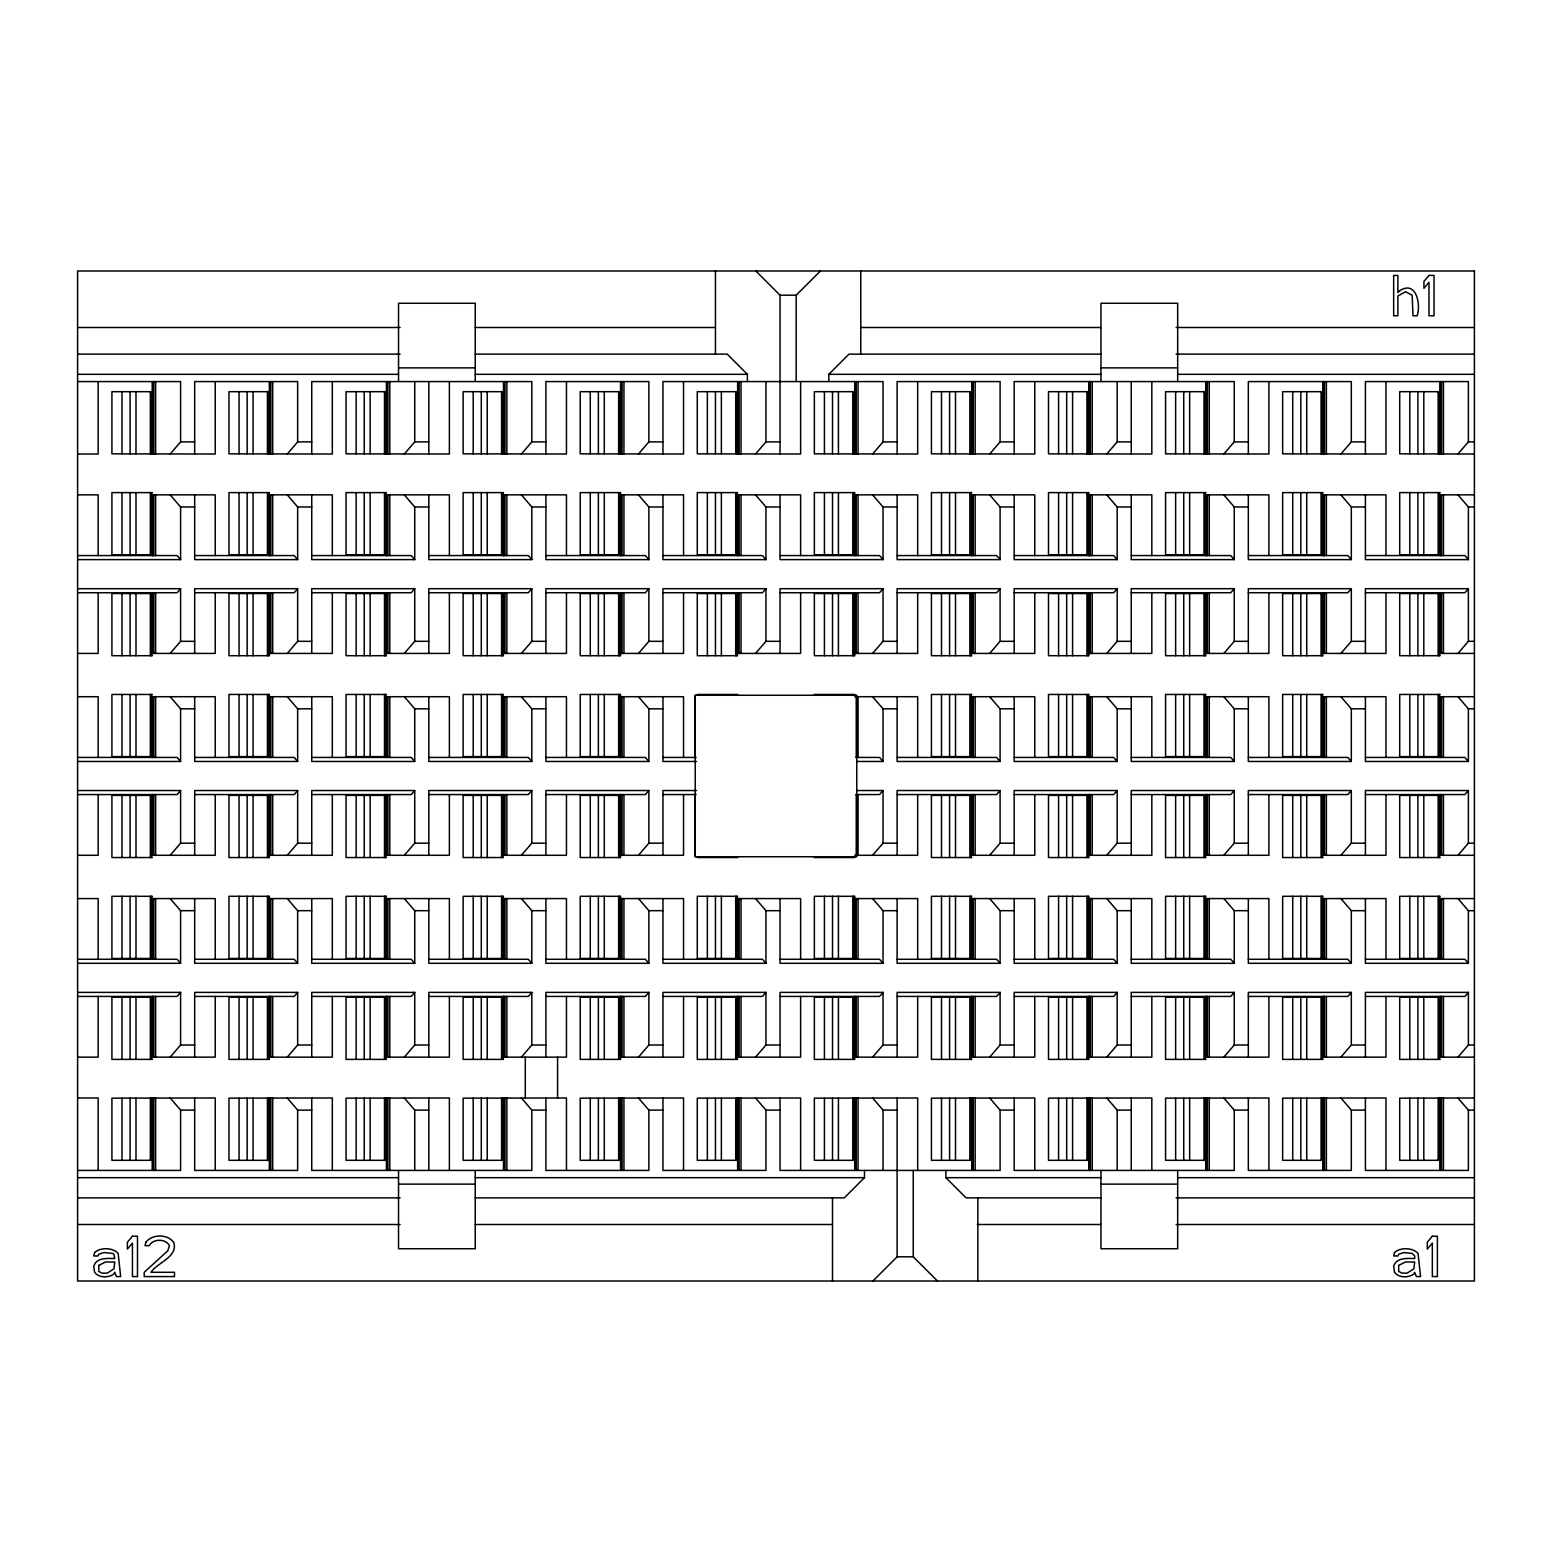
<?xml version="1.0" encoding="UTF-8"?>
<svg xmlns="http://www.w3.org/2000/svg" width="1552" height="1552" viewBox="0 0 1552 1552"><rect width="100%" height="100%" fill="white"/><g stroke="black" fill="none" stroke-linecap="round" stroke-linejoin="round"><path stroke-width="1.5" d="M695.257 856.743L695.257 695.257L856.743 695.257L856.743 856.743L695.257 856.743L695.257 794.081M695.257 757.919L695.257 695.257M170.177 454.018L180.595 441.893L180.595 381.579L77.6 381.579M287.256 454.018L297.654 441.893L297.654 381.579L194.679 381.579L194.679 454.018M77.6 588.693L180.595 588.693L177.122 592.728L77.6 592.728M170.177 653.431L180.595 641.325L180.595 588.693M404.315 454.018L414.733 441.893L414.733 381.579M194.679 653.431L194.679 588.693L297.654 588.693L294.182 592.728L194.679 592.728M287.256 653.431L297.654 641.325L297.654 588.693M77.6 790.531L180.595 790.531L177.122 794.566L77.6 794.566M170.177 855.288L180.595 843.182L180.595 790.531M521.394 454.018L531.812 441.893L531.812 381.579L311.739 381.579L311.739 454.018M311.739 653.431L311.739 588.693L414.733 588.693L411.261 592.728L311.739 592.728M404.315 653.431L414.733 641.325L414.733 588.693M194.679 855.288L194.679 790.531L297.654 790.531L294.182 794.566L194.679 794.566M287.256 855.288L297.654 843.182L297.654 790.531M638.473 454.018L648.872 441.893L648.872 381.579L545.897 381.579L545.897 454.018M77.6 992.388L180.595 992.388L177.122 996.423L77.6 996.423M428.818 653.431L428.818 588.693L531.812 588.693L528.34 592.728L428.818 592.728M170.177 1057.145L180.595 1045.02L180.595 992.388M521.394 653.431L531.812 641.325L531.812 588.693M311.739 855.288L311.739 790.531L414.733 790.531L411.261 794.566L311.739 794.566M404.315 855.288L414.733 843.182L414.733 790.531M755.533 454.018L765.951 441.893L765.951 381.579M194.679 1057.145L194.679 992.388L297.654 992.388L294.182 996.423L194.679 996.423M545.897 653.431L545.897 588.693L648.872 588.693L645.399 592.728L545.897 592.728M287.256 1057.145L297.654 1045.02L297.654 992.388M638.473 653.431L648.872 641.325L648.872 588.693M428.818 855.288L428.818 790.531L531.812 790.531L528.34 794.566L428.818 794.566M521.394 855.288L531.812 843.182L531.812 790.531M872.612 454.018L883.03 441.893L883.03 381.579L662.956 381.579L662.956 454.018M311.739 1057.145L311.739 992.388L414.733 992.388L411.261 996.423L311.739 996.423M662.956 653.431L662.956 588.693L765.951 588.693L762.478 592.728L662.956 592.728M404.315 1057.145L414.733 1045.02L414.733 992.388M755.533 653.431L765.951 641.325L765.951 588.693M545.897 855.288L545.897 790.531L648.872 790.531L645.399 794.566L545.897 794.566M638.473 855.288L648.872 843.182L648.872 790.531M989.691 454.018L1000.089 441.893L1000.089 381.579L897.114 381.579L897.114 454.018M428.818 1057.145L428.818 992.388L531.812 992.388L528.34 996.423L428.818 996.423M780.035 653.431L780.035 588.693L883.03 588.693L879.557 592.728L780.035 592.728M521.394 1057.145L531.812 1045.02L531.812 992.388M872.612 653.431L883.03 641.325L883.03 588.693M1106.751 454.018L1117.168 441.893L1117.168 381.579M545.897 1057.145L545.897 992.388L648.872 992.388L645.399 996.423L545.897 996.423M897.114 653.431L897.114 588.693L1000.089 588.693L996.636 592.728L897.114 592.728M638.473 1057.145L648.872 1045.02L648.872 992.388M989.691 653.431L1000.089 641.325L1000.089 588.693M856.685 790.531L883.03 790.531L879.557 794.566L855.85 794.566M872.612 855.288L883.03 843.182L883.03 790.531M1223.83 454.018L1234.247 441.893L1234.247 381.579L1014.174 381.579L1014.174 454.018M662.956 1057.145L662.956 992.388L765.951 992.388L762.478 996.423L662.956 996.423M1014.174 653.431L1014.174 588.693L1117.168 588.693L1113.696 592.728L1014.174 592.728M755.533 1057.145L765.951 1045.02L765.951 992.388M1106.751 653.431L1117.168 641.325L1117.168 588.693M897.114 855.288L897.114 790.531L1000.089 790.531L996.636 794.566L897.114 794.566M989.691 855.288L1000.089 843.182L1000.089 790.531M1340.909 454.018L1351.307 441.893L1351.307 381.579L1248.332 381.579L1248.332 454.018M780.035 1057.145L780.035 992.388L883.03 992.388L879.557 996.423L780.035 996.423M1131.253 653.431L1131.253 588.693L1234.247 588.693L1230.775 592.728L1131.253 592.728M872.612 1057.145L883.03 1045.02L883.03 992.388M1223.83 653.431L1234.247 641.325L1234.247 588.693M1014.174 855.288L1014.174 790.531L1117.168 790.531L1113.696 794.566L1014.174 794.566M1106.751 855.288L1117.168 843.182L1117.168 790.531M1457.968 454.018L1468.386 441.893L1468.386 381.579L1365.411 381.579L1365.411 454.018M897.114 1057.145L897.114 992.388L1000.089 992.388L996.636 996.423L897.114 996.423M1248.332 653.431L1248.332 588.693L1351.307 588.693L1347.854 592.728L1248.332 592.728M989.691 1057.145L1000.089 1045.02L1000.089 992.388M1340.909 653.431L1351.307 641.325L1351.307 588.693M1131.253 855.288L1131.253 790.531L1234.247 790.531L1230.775 794.566L1131.253 794.566M1223.83 855.288L1234.247 843.182L1234.247 790.531M1014.174 1057.145L1014.174 992.388L1117.168 992.388L1113.696 996.423L1014.174 996.423M1365.411 653.431L1365.411 588.693L1468.386 588.693L1464.913 592.728L1365.411 592.728M1106.751 1057.145L1117.168 1045.02L1117.168 992.388M1457.968 653.431L1468.386 641.325L1468.386 588.693M1248.332 855.288L1248.332 790.531L1351.307 790.531L1347.854 794.566L1248.332 794.566M1340.909 855.288L1351.307 843.182L1351.307 790.531M1131.253 1057.145L1131.253 992.388L1234.247 992.388L1230.775 996.423L1131.253 996.423M1223.83 1057.145L1234.247 1045.02L1234.247 992.388M1365.411 855.288L1365.411 790.531L1468.386 790.531L1464.913 794.566L1365.411 794.566M1457.968 855.288L1468.386 843.182L1468.386 790.531M1248.332 1057.145L1248.332 992.388L1351.307 992.388L1347.854 996.423L1248.332 996.423M1340.909 1057.145L1351.307 1045.02L1351.307 992.388M1365.411 1057.145L1365.411 992.388L1468.386 992.388L1464.913 996.423L1365.411 996.423M1457.968 1057.145L1468.386 1045.02L1468.386 992.388M796.176 381.579L796.176 295.19L820.407 270.979M828.807 381.579L828.807 374.323L849.002 354.128L1100.969 354.128M864.483 1170.421L864.483 1177.677L844.288 1197.872L475.242 1197.872M872.884 1281.021L897.114 1256.81L897.114 1097.982M755.824 270.979L780.035 295.19L796.176 295.19M77.6 327.491L400.125 327.491M475.3 327.491L715.375 327.491M860.875 327.491L1100.95 327.491M1176.125 327.491L1474.4 327.491M77.6 354.128L400.125 354.128M475.242 354.128L727.228 354.128L747.404 374.323L747.404 381.579M1176.125 354.128L1474.4 354.128M398.534 367.863L475.242 367.863M1100.969 367.863L1177.677 367.863M77.6 374.323L398.534 374.323M475.242 374.323L747.404 374.323M828.807 374.323L1100.969 374.323M1177.677 374.323L1474.4 374.323M152.271 391.686L111.919 391.686L111.919 453.844L215.243 454.018L215.243 381.579M269.33 391.686L228.978 391.686L228.978 453.844L332.322 454.018L332.322 381.579M386.409 391.686L346.057 391.686L346.057 453.844L449.382 454.018L449.382 381.579M503.488 391.686L463.136 391.686L463.136 453.844L566.461 454.018L566.461 381.579M620.548 391.686L580.215 391.686L580.215 453.844L683.54 454.018L683.54 381.579M737.627 391.686L697.275 391.686L697.275 453.844L800.619 454.018L800.619 381.579M854.706 391.686L814.354 391.686L814.354 453.844L917.678 454.018L917.678 381.579M971.785 391.686L931.433 391.686L931.433 453.844L1034.757 454.018L1034.757 381.579M1088.844 391.686L1048.492 391.686L1048.492 453.844L1151.836 454.018L1151.836 381.579M1205.923 391.686L1165.571 391.686L1165.571 453.844L1268.896 454.018L1268.896 381.579M1323.002 391.686L1282.65 391.686L1282.65 453.844L1385.975 454.018L1385.975 381.579M1440.062 391.686L1399.71 391.686L1399.71 453.844L1474.4 454.018M180.595 441.893L194.679 441.893M297.654 441.893L311.739 441.893M414.733 441.893L428.818 441.893M531.812 441.893L545.897 441.893M648.872 441.893L662.956 441.893M765.951 441.893L780.035 441.893M883.03 441.893L897.114 441.893M1000.089 441.893L1014.174 441.893M1117.168 441.893L1131.253 441.893M1234.247 441.893L1248.332 441.893M1351.307 441.893L1365.411 441.893M1468.386 441.893L1474.4 441.893M77.6 454.018L98.164 454.018L98.164 381.579M152.271 492.605L111.919 492.605L111.919 554.782L152.271 554.782M386.409 492.605L346.057 492.605L346.057 554.782L386.409 554.782M503.488 492.605L463.136 492.605L463.136 554.782L503.488 554.782M737.627 492.605L697.275 492.605L697.275 554.782L737.627 554.782M971.785 492.605L931.433 492.605L931.433 554.782L971.785 554.782M1205.923 492.605L1165.571 492.605L1165.571 554.782L1205.923 554.782M1323.002 492.605L1282.65 492.605L1282.65 554.782L1323.002 554.782M1440.062 492.605L1399.71 492.605L1399.71 554.782L1440.062 554.782M77.6 494.855L98.164 494.855L98.164 555.577M269.35 494.855L332.322 494.855L332.322 555.577M620.567 494.855L683.54 494.855L683.54 555.577M854.725 494.855L917.678 494.855L917.678 555.577M1088.864 494.855L1151.836 494.855L1151.836 555.577M1474.4 494.855L1440.081 494.855L1440.081 555.577M170.177 494.855L180.595 506.98L194.679 506.98M287.256 494.855L297.654 506.98L311.739 506.98M404.315 494.855L414.733 506.98L428.818 506.98M521.394 494.855L531.812 506.98L545.897 506.98M638.473 494.855L648.872 506.98L662.956 506.98M755.533 494.855L765.951 506.98L780.035 506.98M872.612 494.855L883.03 506.98L897.114 506.98M989.691 494.855L1000.089 506.98L1014.174 506.98M1106.751 494.855L1117.168 506.98L1131.253 506.98M1223.83 494.855L1234.247 506.98L1248.332 506.98M1340.909 494.855L1351.307 506.98L1365.411 506.98M1457.968 494.855L1468.386 506.98L1474.4 506.98M269.33 554.782L228.978 554.782L228.978 492.605L269.33 492.605L269.35 555.577M620.548 554.782L580.215 554.782L580.215 492.605L620.548 492.605L620.567 555.577M854.706 554.782L814.354 554.782L814.354 492.605L854.706 492.605L854.725 555.577M1088.844 554.782L1048.492 554.782L1048.492 492.605L1088.844 492.605L1088.864 555.577M77.6 555.577L177.122 555.577L180.595 559.612L77.6 559.612M194.679 555.577L294.182 555.577L297.654 559.612L194.679 559.612L194.679 494.855M311.739 555.577L411.261 555.577L414.733 559.612L311.739 559.612L311.739 494.855M428.818 555.577L528.34 555.577L531.812 559.612L428.818 559.612L428.818 494.855M545.897 555.577L645.399 555.577L648.872 559.612L545.897 559.612L545.897 494.855M662.956 555.577L762.478 555.577L765.951 559.612L662.956 559.612L662.956 494.855M780.035 555.577L879.557 555.577L883.03 559.612L780.035 559.612L780.035 494.855M897.114 555.577L996.636 555.577L1000.089 559.612L897.114 559.612L897.114 494.855M1014.174 555.577L1113.696 555.577L1117.168 559.612L1014.174 559.612L1014.174 494.855M1131.253 555.577L1230.775 555.577L1234.247 559.612L1131.253 559.612L1131.253 494.855M1248.332 555.577L1347.854 555.577L1351.307 559.612L1248.332 559.612L1248.332 494.855M1365.411 555.577L1464.913 555.577L1468.386 559.612L1365.411 559.612L1365.411 494.855M238.601 593.524L228.978 593.524L228.978 655.701L269.33 655.701L269.35 592.728M269.33 593.524L239.066 593.524L239.066 655.701M355.68 593.524L346.057 593.524L346.057 655.701L386.409 655.701M589.818 593.524L580.215 593.524L580.215 655.701L620.548 655.701L620.567 592.728M620.548 593.524L590.284 593.524L590.284 655.701M823.957 593.524L814.354 593.524L814.354 655.701L854.706 655.701L854.725 592.728M854.706 593.524L824.422 593.524L824.422 655.701M1058.115 593.524L1048.492 593.524L1048.492 655.701L1088.844 655.701L1088.864 592.728M1088.844 593.524L1058.58 593.524L1058.58 655.701M1409.332 593.524L1399.71 593.524L1399.71 655.701L1440.062 655.701M180.595 641.325L194.679 641.325M297.654 641.325L311.739 641.325M414.733 641.325L428.818 641.325M531.812 641.325L545.897 641.325M648.872 641.325L662.956 641.325M765.951 641.325L780.035 641.325M883.03 641.325L897.114 641.325M1000.089 641.325L1014.174 641.325M1117.168 641.325L1131.253 641.325M1234.247 641.325L1248.332 641.325M1351.307 641.325L1365.411 641.325M1468.386 641.325L1474.4 641.325M77.6 653.431L98.164 653.431L98.164 592.728M269.35 653.431L332.322 653.431L332.322 592.728M620.567 653.431L683.54 653.431L683.54 592.728M854.725 653.431L917.678 653.431L917.678 592.728M1088.864 653.431L1151.836 653.431L1151.836 592.728M1474.4 653.431L1440.081 653.431L1440.081 592.728M152.271 655.701L111.919 655.701L111.919 593.524L151.708 593.524L151.708 655.701M503.488 655.701L463.136 655.701L463.136 593.524L502.926 593.524L502.926 655.701M737.627 655.701L697.275 655.701L697.275 593.524L737.064 593.524L737.064 655.701M971.785 655.701L931.433 655.701L931.433 593.524L971.203 593.524L971.203 655.701M1205.923 655.701L1165.571 655.701L1165.571 593.524L1205.361 593.524L1205.361 655.701M1323.002 655.701L1282.65 655.701L1282.65 593.524L1322.42 593.524L1322.42 655.701M152.271 694.462L111.919 694.462L111.919 756.619L151.708 756.619L151.708 694.462M386.409 694.462L346.057 694.462L346.057 756.619L355.68 756.619M503.488 694.462L463.136 694.462L463.136 756.619L502.926 756.619L502.926 694.462M697.275 694.462L737.627 694.462M814.354 694.462L854.706 694.462M971.785 694.462L931.433 694.462L931.433 756.619L971.203 756.619L971.203 694.462M1205.923 694.462L1165.571 694.462L1165.571 756.619L1205.361 756.619L1205.361 694.462M1323.002 694.462L1282.65 694.462L1282.65 756.619L1322.42 756.619L1322.42 694.462M1440.062 694.462L1399.71 694.462L1399.71 756.619L1409.332 756.619M77.6 696.712L98.164 696.712L98.164 757.434M269.35 696.712L332.322 696.712L332.322 757.434M620.567 696.712L683.54 696.712L683.54 757.434M854.725 696.712L917.678 696.712L917.678 757.434M1088.864 696.712L1151.836 696.712L1151.836 757.434M1474.4 696.712L1440.081 696.712L1440.081 757.434M170.177 696.712L180.595 708.818L194.679 708.818M287.256 696.712L297.654 708.818L311.739 708.818M404.315 696.712L414.733 708.818L428.818 708.818M521.394 696.712L531.812 708.818L545.897 708.818M638.473 696.712L648.872 708.818L662.956 708.818M872.612 696.712L883.03 708.818L897.114 708.818M989.691 696.712L1000.089 708.818L1014.174 708.818M1106.751 696.712L1117.168 708.818L1131.253 708.818M1223.83 696.712L1234.247 708.818L1248.332 708.818M1340.909 696.712L1351.307 708.818L1365.411 708.818M1457.968 696.712L1468.386 708.818L1474.4 708.818M238.601 756.619L228.978 756.619L228.978 694.462L269.33 694.462L269.35 757.434M269.33 756.619L239.066 756.619L239.066 694.462M589.818 756.619L580.215 756.619L580.215 694.462L620.548 694.462L620.567 757.434M620.548 756.619L590.284 756.619L590.284 694.462M1058.115 756.619L1048.492 756.619L1048.492 694.462L1088.844 694.462L1088.864 757.434M1088.844 756.619L1058.58 756.619L1058.58 694.462M77.6 757.434L177.122 757.434L180.595 761.469L77.6 761.469M194.679 757.434L294.182 757.434L297.654 761.469L194.679 761.469L194.679 696.712M311.739 757.434L411.261 757.434L414.733 761.469L311.739 761.469L311.739 696.712M428.818 757.434L528.34 757.434L531.812 761.469L428.818 761.469L428.818 696.712M545.897 757.434L645.399 757.434L648.872 761.469L545.897 761.469L545.897 696.712M662.956 757.434L696.13 757.434M855.85 757.434L879.557 757.434L883.03 761.469L856.685 761.469M897.114 757.434L996.636 757.434L1000.089 761.469L897.114 761.469L897.114 696.712M1014.174 757.434L1113.696 757.434L1117.168 761.469L1014.174 761.469L1014.174 696.712M1131.253 757.434L1230.775 757.434L1234.247 761.469L1131.253 761.469L1131.253 696.712M1248.332 757.434L1347.854 757.434L1351.307 761.469L1248.332 761.469L1248.332 696.712M1365.411 757.434L1464.913 757.434L1468.386 761.469L1365.411 761.469L1365.411 696.712M696.499 761.469L662.956 761.469L662.956 696.712M696.499 790.531L662.956 790.531L662.956 855.288M662.956 794.566L696.13 794.566M238.601 795.381L228.978 795.381L228.978 857.538L269.33 857.538L269.35 794.566M269.33 795.381L239.066 795.381L239.066 857.538M355.68 795.381L346.057 795.381L346.057 857.538L386.409 857.538M589.818 795.381L580.215 795.381L580.215 857.538L620.548 857.538L620.567 794.566M620.548 795.381L590.284 795.381L590.284 857.538M1058.115 795.381L1048.492 795.381L1048.492 857.538L1088.844 857.538L1088.864 794.566M1088.844 795.381L1058.58 795.381L1058.58 857.538M1409.332 795.381L1399.71 795.381L1399.71 857.538L1440.062 857.538M180.595 843.182L194.679 843.182M297.654 843.182L311.739 843.182M414.733 843.182L428.818 843.182M531.812 843.182L545.897 843.182M648.872 843.182L662.956 843.182M883.03 843.182L897.114 843.182M1000.089 843.182L1014.174 843.182M1117.168 843.182L1131.253 843.182M1234.247 843.182L1248.332 843.182M1351.307 843.182L1365.411 843.182M1468.386 843.182L1474.4 843.182M77.6 855.288L98.164 855.288L98.164 794.566M269.35 855.288L332.322 855.288L332.322 794.566M620.567 855.288L683.54 855.288L683.54 794.566M854.725 855.288L917.678 855.288L917.678 794.566M1088.864 855.288L1151.836 855.288L1151.836 794.566M1474.4 855.288L1440.081 855.288L1440.081 794.566M152.271 857.538L111.919 857.538L111.919 795.381L151.708 795.381L151.708 857.538M503.488 857.538L463.136 857.538L463.136 795.381L502.926 795.381L502.926 857.538M697.275 857.538L737.627 857.538M814.354 857.538L854.706 857.538M971.785 857.538L931.433 857.538L931.433 795.381L971.203 795.381L971.203 857.538M1205.923 857.538L1165.571 857.538L1165.571 795.381L1205.361 795.381L1205.361 857.538M1323.002 857.538L1282.65 857.538L1282.65 795.381L1322.42 795.381L1322.42 857.538M152.271 896.299L111.919 896.299L111.919 958.476L151.708 958.476L151.708 896.299M386.409 896.299L346.057 896.299L346.057 958.476L355.68 958.476M503.488 896.299L463.136 896.299L463.136 958.476L502.926 958.476L502.926 896.299M737.627 896.299L697.275 896.299L697.275 958.476L737.064 958.476L737.064 896.299M971.785 896.299L931.433 896.299L931.433 958.476L971.203 958.476L971.203 896.299M1205.923 896.299L1165.571 896.299L1165.571 958.476L1205.361 958.476L1205.361 896.299M1323.002 896.299L1282.65 896.299L1282.65 958.476L1322.42 958.476L1322.42 896.299M1440.062 896.299L1399.71 896.299L1399.71 958.476L1409.332 958.476M77.6 898.569L98.164 898.569L98.164 959.272M269.35 898.569L332.322 898.569L332.322 959.272M620.567 898.569L683.54 898.569L683.54 959.272M854.725 898.569L917.678 898.569L917.678 959.272M1088.864 898.569L1151.836 898.569L1151.836 959.272M1474.4 898.569L1440.081 898.569L1440.081 959.272M170.177 898.569L180.595 910.675L194.679 910.675M287.256 898.569L297.654 910.675L311.739 910.675M404.315 898.569L414.733 910.675L428.818 910.675M521.394 898.569L531.812 910.675L545.897 910.675M638.473 898.569L648.872 910.675L662.956 910.675M755.533 898.569L765.951 910.675L780.035 910.675M872.612 898.569L883.03 910.675L897.114 910.675M989.691 898.569L1000.089 910.675L1014.174 910.675M1106.751 898.569L1117.168 910.675L1131.253 910.675M1223.83 898.569L1234.247 910.675L1248.332 910.675M1340.909 898.569L1351.307 910.675L1365.411 910.675M1457.968 898.569L1468.386 910.675L1474.4 910.675M238.601 958.476L228.978 958.476L228.978 896.299L269.33 896.299L269.35 959.272M269.33 958.476L239.066 958.476L239.066 896.299M589.818 958.476L580.215 958.476L580.215 896.299L620.548 896.299L620.567 959.272M620.548 958.476L590.284 958.476L590.284 896.299M823.957 958.476L814.354 958.476L814.354 896.299L854.706 896.299L854.725 959.272M854.706 958.476L824.422 958.476L824.422 896.299M1058.115 958.476L1048.492 958.476L1048.492 896.299L1088.844 896.299L1088.864 959.272M1088.844 958.476L1058.58 958.476L1058.58 896.299M77.6 959.272L177.122 959.272L180.595 963.307L77.6 963.307M194.679 959.272L294.182 959.272L297.654 963.307L194.679 963.307L194.679 898.569M311.739 959.272L411.261 959.272L414.733 963.307L311.739 963.307L311.739 898.569M428.818 959.272L528.34 959.272L531.812 963.307L428.818 963.307L428.818 898.569M545.897 959.272L645.399 959.272L648.872 963.307L545.897 963.307L545.897 898.569M662.956 959.272L762.478 959.272L765.951 963.307L662.956 963.307L662.956 898.569M780.035 959.272L879.557 959.272L883.03 963.307L780.035 963.307L780.035 898.569M897.114 959.272L996.636 959.272L1000.089 963.307L897.114 963.307L897.114 898.569M1014.174 959.272L1113.696 959.272L1117.168 963.307L1014.174 963.307L1014.174 898.569M1131.253 959.272L1230.775 959.272L1234.247 963.307L1131.253 963.307L1131.253 898.569M1248.332 959.272L1347.854 959.272L1351.307 963.307L1248.332 963.307L1248.332 898.569M1365.411 959.272L1464.913 959.272L1468.386 963.307L1365.411 963.307L1365.411 898.569M152.271 997.218L111.919 997.218L111.919 1059.395L152.271 1059.395M269.33 997.218L228.978 997.218L228.978 1059.395L269.33 1059.395L269.35 996.423M386.409 997.218L346.057 997.218L346.057 1059.395L386.409 1059.395M503.488 997.218L463.136 997.218L463.136 1059.395L503.488 1059.395M620.548 997.218L580.215 997.218L580.215 1059.395L620.548 1059.395L620.567 996.423M737.627 997.218L697.275 997.218L697.275 1059.395L737.627 1059.395M854.706 997.218L814.354 997.218L814.354 1059.395L854.706 1059.395L854.725 996.423M971.785 997.218L931.433 997.218L931.433 1059.395L971.785 1059.395M1088.844 997.218L1048.492 997.218L1048.492 1059.395L1088.844 1059.395L1088.864 996.423M1205.923 997.218L1165.571 997.218L1165.571 1059.395L1205.923 1059.395M1323.002 997.218L1282.65 997.218L1282.65 1059.395L1323.002 1059.395M1440.062 997.218L1399.71 997.218L1399.71 1059.395L1440.062 1059.395M180.595 1045.02L194.679 1045.02M297.654 1045.02L311.739 1045.02M414.733 1045.02L428.818 1045.02M531.812 1045.02L545.897 1045.02M648.872 1045.02L662.956 1045.02M765.951 1045.02L780.035 1045.02M883.03 1045.02L897.114 1045.02M1000.089 1045.02L1014.174 1045.02M1117.168 1045.02L1131.253 1045.02M1234.247 1045.02L1248.332 1045.02M1351.307 1045.02L1365.411 1045.02M1468.386 1045.02L1474.4 1045.02M77.6 1057.145L98.164 1057.145L98.164 996.423M269.35 1057.145L332.322 1057.145L332.322 996.423M620.567 1057.145L683.54 1057.145L683.54 996.423M854.725 1057.145L917.678 1057.145L917.678 996.423M1088.864 1057.145L1151.836 1057.145L1151.836 996.423M1474.4 1057.145L1440.081 1057.145L1440.081 996.423M77.6 1097.982L98.164 1097.982L98.164 1170.421M1474.4 1097.982L1399.71 1098.156L1399.71 1160.314L1440.062 1160.314M170.177 1097.982L180.595 1110.107L194.679 1110.107M287.256 1097.982L297.654 1110.107L311.739 1110.107M404.315 1097.982L414.733 1110.107L428.818 1110.107M521.394 1097.982L531.812 1110.107L545.897 1110.107M638.473 1097.982L648.872 1110.107L662.956 1110.107M755.533 1097.982L765.951 1110.107L780.035 1110.107M872.612 1097.982L883.03 1110.107L897.114 1110.107M989.691 1097.982L1000.089 1110.107L1014.174 1110.107M1106.751 1097.982L1117.168 1110.107L1131.253 1110.107M1223.83 1097.982L1234.247 1110.107L1248.332 1110.107M1340.909 1097.982L1351.307 1110.107L1365.411 1110.107M1457.968 1097.982L1468.386 1110.107L1474.4 1110.107M152.271 1160.314L111.919 1160.314L111.919 1098.156L215.243 1097.982L215.243 1170.421M269.33 1160.314L228.978 1160.314L228.978 1098.156L332.322 1097.982L332.322 1170.421M386.409 1160.314L346.057 1160.314L346.057 1098.156L449.382 1097.982L449.382 1170.421M503.488 1160.314L463.136 1160.314L463.136 1098.156L566.461 1097.982L566.461 1170.421M620.548 1160.314L580.215 1160.314L580.215 1098.156L683.54 1097.982L683.54 1170.421M737.627 1160.314L697.275 1160.314L697.275 1098.156L800.619 1097.982L800.619 1170.421M854.706 1160.314L814.354 1160.314L814.354 1098.156L917.678 1097.982L917.678 1170.421M971.785 1160.314L931.433 1160.314L931.433 1098.156L1034.757 1097.982L1034.757 1170.421M1088.844 1160.314L1048.492 1160.314L1048.492 1098.156L1151.836 1097.982L1151.836 1170.421M1205.923 1160.314L1165.571 1160.314L1165.571 1098.156L1268.896 1097.982L1268.896 1170.421M1323.002 1160.314L1282.65 1160.314L1282.65 1098.156L1385.975 1097.982L1385.975 1170.421M77.6 1170.421L180.595 1170.421L180.595 1110.107M77.6 1177.677L398.534 1177.677M475.242 1177.677L864.483 1177.677M945.886 1170.421L945.886 1177.677L1100.969 1177.677M1177.677 1177.677L1474.4 1177.677M398.534 1184.137L475.242 1184.137M1100.969 1184.137L1177.677 1184.137M77.6 1197.872L400.125 1197.872M1100.969 1197.872L966.081 1197.872L945.886 1177.677M1176.125 1197.872L1474.4 1197.872M77.6 1224.509L400.125 1224.509M475.3 1224.509L831.775 1224.509M977.275 1224.509L1100.95 1224.509M1176.125 1224.509L1474.4 1224.509M897.114 1256.81L913.255 1256.81L937.486 1281.021M1468.386 506.98L1468.386 559.612M1468.386 708.818L1468.386 761.469M1468.386 910.675L1468.386 963.307M1468.386 1110.107L1468.386 1170.421L1365.411 1170.421L1365.411 1097.982M1443.457 381.579L1443.457 454.018M1443.457 494.855L1443.457 555.577M1443.457 592.728L1443.457 653.431M1443.457 696.712L1443.457 757.434M1443.457 794.566L1443.457 855.288M1443.457 898.569L1443.457 959.272M1443.457 996.423L1443.457 1057.145M1443.457 1097.982L1443.457 1170.421M1441.595 381.579L1441.595 454.018M1441.595 494.855L1441.595 555.577M1441.595 592.728L1441.595 653.431M1441.595 696.712L1441.595 757.434M1441.595 794.566L1441.595 855.288M1441.595 898.569L1441.595 959.272M1441.595 996.423L1441.595 1057.145M1441.595 1097.982L1441.595 1170.421M1440.469 381.579L1440.469 454.018M1440.469 494.855L1440.469 555.577M1440.469 592.728L1440.469 653.431M1440.469 696.712L1440.469 757.434M1440.469 794.566L1440.469 855.288M1440.469 898.569L1440.469 959.272M1440.469 996.423L1440.469 1057.145M1440.469 1097.982L1440.469 1170.421M1440.081 381.579L1440.081 454.018M1440.081 1097.982L1440.081 1170.421M1439.499 391.686L1439.499 453.844M1439.499 492.605L1439.499 554.782M1439.499 655.701L1439.499 593.524L1409.798 593.524L1409.798 655.701M1439.499 694.462L1439.499 756.619L1409.798 756.619L1409.798 694.462M1439.499 857.538L1439.499 795.381L1409.798 795.381L1409.798 857.538M1439.499 896.299L1439.499 958.476L1409.798 958.476L1409.798 896.299M1439.499 997.218L1439.499 1059.395M1439.499 1098.156L1439.499 1160.314M1438.161 391.686L1438.161 453.844M1438.161 492.605L1438.161 554.782M1438.161 593.524L1438.161 655.701M1438.161 694.462L1438.161 756.619M1438.161 795.381L1438.161 857.538M1438.161 896.299L1438.161 958.476M1438.161 997.218L1438.161 1059.395M1438.161 1098.156L1438.161 1160.314M1423.805 391.686L1423.805 453.844M1423.805 492.605L1423.805 554.782M1423.805 593.524L1423.805 655.701M1423.805 694.462L1423.805 756.619M1423.805 795.381L1423.805 857.538M1423.805 896.299L1423.805 958.476M1423.805 997.218L1423.805 1059.395M1423.805 1098.156L1423.805 1160.314M1417.888 391.686L1417.888 453.844M1417.888 492.605L1417.888 554.782M1417.888 593.524L1417.888 655.701M1417.888 694.462L1417.888 756.619M1417.888 795.381L1417.888 857.538M1417.888 896.299L1417.888 958.476M1417.888 997.218L1417.888 1059.395M1417.888 1098.156L1417.888 1160.314M1409.798 391.686L1409.798 453.844M1409.798 492.605L1409.798 554.782M1409.798 997.218L1409.798 1059.395M1409.798 1098.156L1409.798 1160.314M1385.975 555.577L1385.975 494.855L1323.022 494.855L1323.022 555.577M1385.975 592.728L1385.975 653.431L1323.022 653.431L1323.022 592.728M1385.975 757.434L1385.975 696.712L1323.022 696.712L1323.022 757.434M1385.975 794.566L1385.975 855.288L1323.022 855.288L1323.022 794.566M1385.975 959.272L1385.975 898.569L1323.022 898.569L1323.022 959.272M1385.975 996.423L1385.975 1057.145L1323.022 1057.145L1323.022 996.423M1351.307 506.98L1351.307 559.612M1351.307 708.818L1351.307 761.469M1351.307 910.675L1351.307 963.307M1351.307 1110.107L1351.307 1170.421L1248.332 1170.421L1248.332 1097.982M1326.378 381.579L1326.378 454.018M1326.378 494.855L1326.378 555.577M1326.378 592.728L1326.378 653.431M1326.378 696.712L1326.378 757.434M1326.378 794.566L1326.378 855.288M1326.378 898.569L1326.378 959.272M1326.378 996.423L1326.378 1057.145M1326.378 1097.982L1326.378 1170.421M1324.516 381.579L1324.516 454.018M1324.516 494.855L1324.516 555.577M1324.516 592.728L1324.516 653.431M1324.516 696.712L1324.516 757.434M1324.516 794.566L1324.516 855.288M1324.516 898.569L1324.516 959.272M1324.516 996.423L1324.516 1057.145M1324.516 1097.982L1324.516 1170.421M1323.39 381.579L1323.39 454.018M1323.39 494.855L1323.39 555.577M1323.39 592.728L1323.39 653.431M1323.39 696.712L1323.39 757.434M1323.39 794.566L1323.39 855.288M1323.39 898.569L1323.39 959.272M1323.39 996.423L1323.39 1057.145M1323.39 1097.982L1323.39 1170.421M1323.022 381.579L1323.022 454.018M1323.022 1097.982L1323.022 1170.421M1322.42 391.686L1322.42 453.844M1322.42 492.605L1322.42 554.782M1322.42 997.218L1322.42 1059.395M1322.42 1098.156L1322.42 1160.314M1321.082 391.686L1321.082 453.844M1321.082 492.605L1321.082 554.782M1321.082 593.524L1321.082 655.701M1321.082 694.462L1321.082 756.619M1321.082 795.381L1321.082 857.538M1321.082 896.299L1321.082 958.476M1321.082 997.218L1321.082 1059.395M1321.082 1098.156L1321.082 1160.314M1306.726 391.686L1306.726 453.844M1306.726 492.605L1306.726 554.782M1306.726 593.524L1306.726 655.701M1306.726 694.462L1306.726 756.619M1306.726 795.381L1306.726 857.538M1306.726 896.299L1306.726 958.476M1306.726 997.218L1306.726 1059.395M1306.726 1098.156L1306.726 1160.314M1300.809 391.686L1300.809 453.844M1300.809 492.605L1300.809 554.782M1300.809 593.524L1300.809 655.701M1300.809 694.462L1300.809 756.619M1300.809 795.381L1300.809 857.538M1300.809 896.299L1300.809 958.476M1300.809 997.218L1300.809 1059.395M1300.809 1098.156L1300.809 1160.314M1292.719 391.686L1292.719 453.844M1292.719 492.605L1292.719 554.782M1292.719 593.524L1292.719 655.701M1292.719 694.462L1292.719 756.619M1292.719 795.381L1292.719 857.538M1292.719 896.299L1292.719 958.476M1292.719 997.218L1292.719 1059.395M1292.719 1098.156L1292.719 1160.314M1268.896 555.577L1268.896 494.855L1205.943 494.855L1205.943 555.577M1268.896 592.728L1268.896 653.431L1205.943 653.431L1205.943 592.728M1268.896 757.434L1268.896 696.712L1205.943 696.712L1205.943 757.434M1268.896 794.566L1268.896 855.288L1205.943 855.288L1205.943 794.566M1268.896 959.272L1268.896 898.569L1205.943 898.569L1205.943 959.272M1268.896 996.423L1268.896 1057.145L1205.943 1057.145L1205.943 996.423M1234.247 506.98L1234.247 559.612M1234.247 708.818L1234.247 761.469M1234.247 910.675L1234.247 963.307M1234.247 1110.107L1234.247 1170.421L1014.174 1170.421L1014.174 1097.982M1209.299 381.579L1209.299 454.018M1209.299 494.855L1209.299 555.577M1209.299 592.728L1209.299 653.431M1209.299 696.712L1209.299 757.434M1209.299 794.566L1209.299 855.288M1209.299 898.569L1209.299 959.272M1209.299 996.423L1209.299 1057.145M1209.299 1097.982L1209.299 1170.421M1207.456 381.579L1207.456 454.018M1207.456 494.855L1207.456 555.577M1207.456 592.728L1207.456 653.431M1207.456 696.712L1207.456 757.434M1207.456 794.566L1207.456 855.288M1207.456 898.569L1207.456 959.272M1207.456 996.423L1207.456 1057.145M1207.456 1097.982L1207.456 1170.421M1206.311 381.579L1206.311 454.018M1206.311 494.855L1206.311 555.577M1206.311 592.728L1206.311 653.431M1206.311 696.712L1206.311 757.434M1206.311 794.566L1206.311 855.288M1206.311 898.569L1206.311 959.272M1206.311 996.423L1206.311 1057.145M1206.311 1097.982L1206.311 1170.421M1205.943 381.579L1205.943 454.018M1205.943 1097.982L1205.943 1170.421M1205.361 391.686L1205.361 453.844M1205.361 492.605L1205.361 554.782M1205.361 997.218L1205.361 1059.395M1205.361 1098.156L1205.361 1160.314M1204.003 391.686L1204.003 453.844M1204.003 492.605L1204.003 554.782M1204.003 593.524L1204.003 655.701M1204.003 694.462L1204.003 756.619M1204.003 795.381L1204.003 857.538M1204.003 896.299L1204.003 958.476M1204.003 997.218L1204.003 1059.395M1204.003 1098.156L1204.003 1160.314M1189.647 391.686L1189.647 453.844M1189.647 492.605L1189.647 554.782M1189.647 593.524L1189.647 655.701M1189.647 694.462L1189.647 756.619M1189.647 795.381L1189.647 857.538M1189.647 896.299L1189.647 958.476M1189.647 997.218L1189.647 1059.395M1189.647 1098.156L1189.647 1160.314M1183.73 391.686L1183.73 453.844M1183.73 492.605L1183.73 554.782M1183.73 593.524L1183.73 655.701M1183.73 694.462L1183.73 756.619M1183.73 795.381L1183.73 857.538M1183.73 896.299L1183.73 958.476M1183.73 997.218L1183.73 1059.395M1183.73 1098.156L1183.73 1160.314M1177.677 381.579L1177.677 303.261L1100.969 303.261L1100.969 381.579M1177.677 1170.421L1177.677 1248.739L1100.969 1248.739L1100.969 1170.421M1175.64 391.686L1175.64 453.844M1175.64 492.605L1175.64 554.782M1175.64 593.524L1175.64 655.701M1175.64 694.462L1175.64 756.619M1175.64 795.381L1175.64 857.538M1175.64 896.299L1175.64 958.476M1175.64 997.218L1175.64 1059.395M1175.64 1098.156L1175.64 1160.314M1131.253 381.579L1131.253 454.018M1131.253 1097.982L1131.253 1170.421M1117.168 506.98L1117.168 559.612M1117.168 708.818L1117.168 761.469M1117.168 910.675L1117.168 963.307M1117.168 1110.107L1117.168 1170.421M1092.239 381.579L1092.239 454.018M1092.239 494.855L1092.239 555.577M1092.239 592.728L1092.239 653.431M1092.239 696.712L1092.239 757.434M1092.239 794.566L1092.239 855.288M1092.239 898.569L1092.239 959.272M1092.239 996.423L1092.239 1057.145M1092.239 1097.982L1092.239 1170.421M1090.377 381.579L1090.377 454.018M1090.377 494.855L1090.377 555.577M1090.377 592.728L1090.377 653.431M1090.377 696.712L1090.377 757.434M1090.377 794.566L1090.377 855.288M1090.377 898.569L1090.377 959.272M1090.377 996.423L1090.377 1057.145M1090.377 1097.982L1090.377 1170.421M1089.252 381.579L1089.252 454.018M1089.252 494.855L1089.252 555.577M1089.252 592.728L1089.252 653.431M1089.252 696.712L1089.252 757.434M1089.252 794.566L1089.252 855.288M1089.252 898.569L1089.252 959.272M1089.252 996.423L1089.252 1057.145M1089.252 1097.982L1089.252 1170.421M1088.864 381.579L1088.864 454.018M1088.864 1097.982L1088.864 1170.421M1088.282 391.686L1088.282 453.844M1088.282 492.605L1088.282 554.782M1088.282 593.524L1088.282 655.701M1088.282 694.462L1088.282 756.619M1088.282 795.381L1088.282 857.538M1088.282 896.299L1088.282 958.476M1088.282 997.218L1088.282 1059.395M1088.282 1098.156L1088.282 1160.314M1086.924 391.686L1086.924 453.844M1086.924 492.605L1086.924 554.782M1086.924 593.524L1086.924 655.701M1086.924 694.462L1086.924 756.619M1086.924 795.381L1086.924 857.538M1086.924 896.299L1086.924 958.476M1086.924 997.218L1086.924 1059.395M1086.924 1098.156L1086.924 1160.314M1072.587 391.686L1072.587 453.844M1072.587 492.605L1072.587 554.782M1072.587 593.524L1072.587 655.701M1072.587 694.462L1072.587 756.619M1072.587 795.381L1072.587 857.538M1072.587 896.299L1072.587 958.476M1072.587 997.218L1072.587 1059.395M1072.587 1098.156L1072.587 1160.314M1066.67 391.686L1066.67 453.844M1066.67 492.605L1066.67 554.782M1066.67 593.524L1066.67 655.701M1066.67 694.462L1066.67 756.619M1066.67 795.381L1066.67 857.538M1066.67 896.299L1066.67 958.476M1066.67 997.218L1066.67 1059.395M1066.67 1098.156L1066.67 1160.314M1058.58 391.686L1058.58 453.844M1058.58 492.605L1058.58 554.782M1058.58 997.218L1058.58 1059.395M1058.58 1098.156L1058.58 1160.314M1034.757 555.577L1034.757 494.855L971.785 494.855L971.785 555.577M1034.757 592.728L1034.757 653.431L971.785 653.431L971.785 592.728M1034.757 757.434L1034.757 696.712L971.785 696.712L971.785 757.434M1034.757 794.566L1034.757 855.288L971.785 855.288L971.785 794.566M1034.757 959.272L1034.757 898.569L971.785 898.569L971.785 959.272M1034.757 996.423L1034.757 1057.145L971.785 1057.145L971.785 996.423M1000.089 506.98L1000.089 559.612M1000.089 708.818L1000.089 761.469M1000.089 910.675L1000.089 963.307M1000.089 1110.107L1000.089 1170.421L780.035 1170.421L780.035 1097.982M977.857 1197.872L977.857 1281.021M975.16 381.579L975.16 454.018M975.16 494.855L975.16 555.577M975.16 592.728L975.16 653.431M975.16 696.712L975.16 757.434M975.16 794.566L975.16 855.288M975.16 898.569L975.16 959.272M975.16 996.423L975.16 1057.145M975.16 1097.982L975.16 1170.421M973.298 381.579L973.298 454.018M973.298 494.855L973.298 555.577M973.298 592.728L973.298 653.431M973.298 696.712L973.298 757.434M973.298 794.566L973.298 855.288M973.298 898.569L973.298 959.272M973.298 996.423L973.298 1057.145M973.298 1097.982L973.298 1170.421M972.173 381.579L972.173 454.018M972.173 494.855L972.173 555.577M972.173 592.728L972.173 653.431M972.173 696.712L972.173 757.434M972.173 794.566L972.173 855.288M972.173 898.569L972.173 959.272M972.173 996.423L972.173 1057.145M972.173 1097.982L972.173 1170.421M971.785 381.579L971.785 454.018M971.785 1097.982L971.785 1170.421M971.203 391.686L971.203 453.844M971.203 492.605L971.203 554.782M971.203 997.218L971.203 1059.395M971.203 1098.156L971.203 1160.314M969.864 391.686L969.864 453.844M969.864 492.605L969.864 554.782M969.864 593.524L969.864 655.701M969.864 694.462L969.864 756.619M969.864 795.381L969.864 857.538M969.864 896.299L969.864 958.476M969.864 997.218L969.864 1059.395M969.864 1098.156L969.864 1160.314M955.508 391.686L955.508 453.844M955.508 492.605L955.508 554.782M955.508 593.524L955.508 655.701M955.508 694.462L955.508 756.619M955.508 795.381L955.508 857.538M955.508 896.299L955.508 958.476M955.508 997.218L955.508 1059.395M955.508 1098.156L955.508 1160.314M949.591 391.686L949.591 453.844M949.591 492.605L949.591 554.782M949.591 593.524L949.591 655.701M949.591 694.462L949.591 756.619M949.591 795.381L949.591 857.538M949.591 896.299L949.591 958.476M949.591 997.218L949.591 1059.395M949.591 1098.156L949.591 1160.314M941.501 391.686L941.501 453.844M941.501 492.605L941.501 554.782M941.501 593.524L941.501 655.701M941.501 694.462L941.501 756.619M941.501 795.381L941.501 857.538M941.501 896.299L941.501 958.476M941.501 997.218L941.501 1059.395M941.501 1098.156L941.501 1160.314M913.255 1170.421L913.255 1256.81M883.03 506.98L883.03 559.612M883.03 708.818L883.03 761.469M883.03 910.675L883.03 963.307M883.03 1110.107L883.03 1170.421M860.778 270.979L860.778 354.128M858.081 381.579L858.081 454.018M858.081 494.855L858.081 555.577M858.081 592.728L858.081 653.431M858.081 696.712L858.081 757.434M858.081 794.566L858.081 855.288M858.081 898.569L858.081 959.272M858.081 996.423L858.081 1057.145M858.081 1097.982L858.081 1170.421M856.238 381.579L856.238 454.018M856.238 494.855L856.238 555.577M856.238 592.728L856.238 653.431M856.238 696.712L856.238 757.434M856.238 794.566L856.238 855.288M856.238 898.569L856.238 959.272M856.238 996.423L856.238 1057.145M856.238 1097.982L856.238 1170.421M855.094 381.579L855.094 454.018M855.094 494.855L855.094 555.577M855.094 592.728L855.094 653.431M855.094 898.569L855.094 959.272M855.094 996.423L855.094 1057.145M855.094 1097.982L855.094 1170.421M854.725 381.579L854.725 454.018M854.725 1097.982L854.725 1170.421M854.143 391.686L854.143 453.844M854.143 492.605L854.143 554.782M854.143 593.524L854.143 655.701M854.143 896.299L854.143 958.476M854.143 997.218L854.143 1059.395M854.143 1098.156L854.143 1160.314M852.785 391.686L852.785 453.844M852.785 492.605L852.785 554.782M852.785 593.524L852.785 655.701M852.785 896.299L852.785 958.476M852.785 997.218L852.785 1059.395M852.785 1098.156L852.785 1160.314M838.429 391.686L838.429 453.844M838.429 492.605L838.429 554.782M838.429 593.524L838.429 655.701M838.429 896.299L838.429 958.476M838.429 997.218L838.429 1059.395M838.429 1098.156L838.429 1160.314M832.512 391.686L832.512 453.844M832.512 492.605L832.512 554.782M832.512 593.524L832.512 655.701M832.512 896.299L832.512 958.476M832.512 997.218L832.512 1059.395M832.512 1098.156L832.512 1160.314M832.512 1197.872L832.512 1281.021M824.422 391.686L824.422 453.844M824.422 492.605L824.422 554.782M824.422 997.218L824.422 1059.395M824.422 1098.156L824.422 1160.314M800.619 555.577L800.619 494.855L737.646 494.855L737.646 555.577M800.619 592.728L800.619 653.431L737.646 653.431L737.646 592.728M800.619 959.272L800.619 898.569L737.646 898.569L737.646 959.272M800.619 996.423L800.619 1057.145L737.646 1057.145L737.646 996.423M780.035 295.19L780.035 454.018M765.951 506.98L765.951 559.612M765.951 910.675L765.951 963.307M765.951 1110.107L765.951 1170.421L662.956 1170.421L662.956 1097.982M741.022 381.579L741.022 454.018M741.022 494.855L741.022 555.577M741.022 592.728L741.022 653.431M741.022 898.569L741.022 959.272M741.022 996.423L741.022 1057.145M741.022 1097.982L741.022 1170.421M739.159 381.579L739.159 454.018M739.159 494.855L739.159 555.577M739.159 592.728L739.159 653.431M739.159 898.569L739.159 959.272M739.159 996.423L739.159 1057.145M739.159 1097.982L739.159 1170.421M738.034 381.579L738.034 454.018M738.034 494.855L738.034 555.577M738.034 592.728L738.034 653.431M738.034 898.569L738.034 959.272M738.034 996.423L738.034 1057.145M738.034 1097.982L738.034 1170.421M737.646 381.579L737.646 454.018M737.646 1097.982L737.646 1170.421M737.064 391.686L737.064 453.844M737.064 492.605L737.064 554.782M737.064 997.218L737.064 1059.395M737.064 1098.156L737.064 1160.314M735.706 391.686L735.706 453.844M735.706 492.605L735.706 554.782M735.706 593.524L735.706 655.701M735.706 896.299L735.706 958.476M735.706 997.218L735.706 1059.395M735.706 1098.156L735.706 1160.314M721.37 391.686L721.37 453.844M721.37 492.605L721.37 554.782M721.37 593.524L721.37 655.701M721.37 896.299L721.37 958.476M721.37 997.218L721.37 1059.395M721.37 1098.156L721.37 1160.314M715.453 270.979L715.453 354.128M715.453 391.686L715.453 453.844M715.453 492.605L715.453 554.782M715.453 593.524L715.453 655.701M715.453 896.299L715.453 958.476M715.453 997.218L715.453 1059.395M715.453 1098.156L715.453 1160.314M707.363 391.686L707.363 453.844M707.363 492.605L707.363 554.782M707.363 593.524L707.363 655.701M707.363 896.299L707.363 958.476M707.363 997.218L707.363 1059.395M707.363 1098.156L707.363 1160.314M648.872 506.98L648.872 559.612M648.872 708.818L648.872 761.469M648.872 910.675L648.872 963.307M648.872 1110.107L648.872 1170.421L545.897 1170.421L545.897 1097.982M623.943 381.579L623.943 454.018M623.943 494.855L623.943 555.577M623.943 592.728L623.943 653.431M623.943 696.712L623.943 757.434M623.943 794.566L623.943 855.288M623.943 898.569L623.943 959.272M623.943 996.423L623.943 1057.145M623.943 1097.982L623.943 1170.421M622.08 381.579L622.08 454.018M622.08 494.855L622.08 555.577M622.08 592.728L622.08 653.431M622.08 696.712L622.08 757.434M622.08 794.566L622.08 855.288M622.08 898.569L622.08 959.272M622.08 996.423L622.08 1057.145M622.08 1097.982L622.08 1170.421M620.955 381.579L620.955 454.018M620.955 494.855L620.955 555.577M620.955 592.728L620.955 653.431M620.955 696.712L620.955 757.434M620.955 794.566L620.955 855.288M620.955 898.569L620.955 959.272M620.955 996.423L620.955 1057.145M620.955 1097.982L620.955 1170.421M620.567 381.579L620.567 454.018M620.567 1097.982L620.567 1170.421M619.985 391.686L619.985 453.844M619.985 492.605L619.985 554.782M619.985 593.524L619.985 655.701M619.985 694.462L619.985 756.619M619.985 795.381L619.985 857.538M619.985 896.299L619.985 958.476M619.985 997.218L619.985 1059.395M619.985 1098.156L619.985 1160.314M618.647 391.686L618.647 453.844M618.647 492.605L618.647 554.782M618.647 593.524L618.647 655.701M618.647 694.462L618.647 756.619M618.647 795.381L618.647 857.538M618.647 896.299L618.647 958.476M618.647 997.218L618.647 1059.395M618.647 1098.156L618.647 1160.314M604.291 391.686L604.291 453.844M604.291 492.605L604.291 554.782M604.291 593.524L604.291 655.701M604.291 694.462L604.291 756.619M604.291 795.381L604.291 857.538M604.291 896.299L604.291 958.476M604.291 997.218L604.291 1059.395M604.291 1098.156L604.291 1160.314M598.374 391.686L598.374 453.844M598.374 492.605L598.374 554.782M598.374 593.524L598.374 655.701M598.374 694.462L598.374 756.619M598.374 795.381L598.374 857.538M598.374 896.299L598.374 958.476M598.374 997.218L598.374 1059.395M598.374 1098.156L598.374 1160.314M590.284 391.686L590.284 453.844M590.284 492.605L590.284 554.782M590.284 997.218L590.284 1059.395M590.284 1098.156L590.284 1160.314M566.461 555.577L566.461 494.855L503.508 494.855L503.508 555.577M566.461 592.728L566.461 653.431L503.508 653.431L503.508 592.728M566.461 757.434L566.461 696.712L503.508 696.712L503.508 757.434M566.461 794.566L566.461 855.288L503.508 855.288L503.508 794.566M566.461 959.272L566.461 898.569L503.508 898.569L503.508 959.272M566.461 996.423L566.461 1057.145L503.508 1057.145L503.508 996.423M557.595 1057.145L557.595 1097.982M531.812 506.98L531.812 559.612M531.812 708.818L531.812 761.469M531.812 910.675L531.812 963.307M531.812 1110.107L531.812 1170.421L311.739 1170.421L311.739 1097.982M525.294 1057.145L525.294 1097.982M506.864 381.579L506.864 454.018M506.864 494.855L506.864 555.577M506.864 592.728L506.864 653.431M506.864 696.712L506.864 757.434M506.864 794.566L506.864 855.288M506.864 898.569L506.864 959.272M506.864 996.423L506.864 1057.145M506.864 1097.982L506.864 1170.421M505.021 381.579L505.021 454.018M505.021 494.855L505.021 555.577M505.021 592.728L505.021 653.431M505.021 696.712L505.021 757.434M505.021 794.566L505.021 855.288M505.021 898.569L505.021 959.272M505.021 996.423L505.021 1057.145M505.021 1097.982L505.021 1170.421M503.876 381.579L503.876 454.018M503.876 494.855L503.876 555.577M503.876 592.728L503.876 653.431M503.876 696.712L503.876 757.434M503.876 794.566L503.876 855.288M503.876 898.569L503.876 959.272M503.876 996.423L503.876 1057.145M503.876 1097.982L503.876 1170.421M503.508 381.579L503.508 454.018M503.508 1097.982L503.508 1170.421M502.926 391.686L502.926 453.844M502.926 492.605L502.926 554.782M502.926 997.218L502.926 1059.395M502.926 1098.156L502.926 1160.314M501.568 391.686L501.568 453.844M501.568 492.605L501.568 554.782M501.568 593.524L501.568 655.701M501.568 694.462L501.568 756.619M501.568 795.381L501.568 857.538M501.568 896.299L501.568 958.476M501.568 997.218L501.568 1059.395M501.568 1098.156L501.568 1160.314M487.212 391.686L487.212 453.844M487.212 492.605L487.212 554.782M487.212 593.524L487.212 655.701M487.212 694.462L487.212 756.619M487.212 795.381L487.212 857.538M487.212 896.299L487.212 958.476M487.212 997.218L487.212 1059.395M487.212 1098.156L487.212 1160.314M481.295 391.686L481.295 453.844M481.295 492.605L481.295 554.782M481.295 593.524L481.295 655.701M481.295 694.462L481.295 756.619M481.295 795.381L481.295 857.538M481.295 896.299L481.295 958.476M481.295 997.218L481.295 1059.395M481.295 1098.156L481.295 1160.314M475.242 381.579L475.242 303.261L398.534 303.261L398.534 381.579M475.242 1170.421L475.242 1248.739L398.534 1248.739L398.534 1170.421M473.205 391.686L473.205 453.844M473.205 492.605L473.205 554.782M473.205 593.524L473.205 655.701M473.205 694.462L473.205 756.619M473.205 795.381L473.205 857.538M473.205 896.299L473.205 958.476M473.205 997.218L473.205 1059.395M473.205 1098.156L473.205 1160.314M449.382 555.577L449.382 494.855L386.429 494.855L386.429 555.577M449.382 592.728L449.382 653.431L386.429 653.431L386.429 592.728M449.382 757.434L449.382 696.712L386.429 696.712L386.429 757.434M449.382 794.566L449.382 855.288L386.429 855.288L386.429 794.566M449.382 959.272L449.382 898.569L386.429 898.569L386.429 959.272M449.382 996.423L449.382 1057.145L386.429 1057.145L386.429 996.423M428.818 381.579L428.818 454.018M428.818 1097.982L428.818 1170.421M414.733 506.98L414.733 559.612M414.733 708.818L414.733 761.469M414.733 910.675L414.733 963.307M414.733 1110.107L414.733 1170.421M389.804 381.579L389.804 454.018M389.804 494.855L389.804 555.577M389.804 592.728L389.804 653.431M389.804 696.712L389.804 757.434M389.804 794.566L389.804 855.288M389.804 898.569L389.804 959.272M389.804 996.423L389.804 1057.145M389.804 1097.982L389.804 1170.421M387.942 381.579L387.942 454.018M387.942 494.855L387.942 555.577M387.942 592.728L387.942 653.431M387.942 696.712L387.942 757.434M387.942 794.566L387.942 855.288M387.942 898.569L387.942 959.272M387.942 996.423L387.942 1057.145M387.942 1097.982L387.942 1170.421M386.817 381.579L386.817 454.018M386.817 494.855L386.817 555.577M386.817 592.728L386.817 653.431M386.817 696.712L386.817 757.434M386.817 794.566L386.817 855.288M386.817 898.569L386.817 959.272M386.817 996.423L386.817 1057.145M386.817 1097.982L386.817 1170.421M386.429 381.579L386.429 454.018M386.429 1097.982L386.429 1170.421M385.847 391.686L385.847 453.844M385.847 492.605L385.847 554.782M385.847 655.701L385.847 593.524L356.145 593.524L356.145 655.701M385.847 694.462L385.847 756.619L356.145 756.619L356.145 694.462M385.847 857.538L385.847 795.381L356.145 795.381L356.145 857.538M385.847 896.299L385.847 958.476L356.145 958.476L356.145 896.299M385.847 997.218L385.847 1059.395M385.847 1098.156L385.847 1160.314M384.489 391.686L384.489 453.844M384.489 492.605L384.489 554.782M384.489 593.524L384.489 655.701M384.489 694.462L384.489 756.619M384.489 795.381L384.489 857.538M384.489 896.299L384.489 958.476M384.489 997.218L384.489 1059.395M384.489 1098.156L384.489 1160.314M370.152 391.686L370.152 453.844M370.152 492.605L370.152 554.782M370.152 593.524L370.152 655.701M370.152 694.462L370.152 756.619M370.152 795.381L370.152 857.538M370.152 896.299L370.152 958.476M370.152 997.218L370.152 1059.395M370.152 1098.156L370.152 1160.314M364.235 391.686L364.235 453.844M364.235 492.605L364.235 554.782M364.235 593.524L364.235 655.701M364.235 694.462L364.235 756.619M364.235 795.381L364.235 857.538M364.235 896.299L364.235 958.476M364.235 997.218L364.235 1059.395M364.235 1098.156L364.235 1160.314M356.145 391.686L356.145 453.844M356.145 492.605L356.145 554.782M356.145 997.218L356.145 1059.395M356.145 1098.156L356.145 1160.314M297.654 506.98L297.654 559.612M297.654 708.818L297.654 761.469M297.654 910.675L297.654 963.307M297.654 1110.107L297.654 1170.421L194.679 1170.421L194.679 1097.982M272.725 381.579L272.725 454.018M272.725 494.855L272.725 555.577M272.725 592.728L272.725 653.431M272.725 696.712L272.725 757.434M272.725 794.566L272.725 855.288M272.725 898.569L272.725 959.272M272.725 996.423L272.725 1057.145M272.725 1097.982L272.725 1170.421M270.863 381.579L270.863 454.018M270.863 494.855L270.863 555.577M270.863 592.728L270.863 653.431M270.863 696.712L270.863 757.434M270.863 794.566L270.863 855.288M270.863 898.569L270.863 959.272M270.863 996.423L270.863 1057.145M270.863 1097.982L270.863 1170.421M269.738 381.579L269.738 454.018M269.738 494.855L269.738 555.577M269.738 592.728L269.738 653.431M269.738 696.712L269.738 757.434M269.738 794.566L269.738 855.288M269.738 898.569L269.738 959.272M269.738 996.423L269.738 1057.145M269.738 1097.982L269.738 1170.421M269.35 381.579L269.35 454.018M269.35 1097.982L269.35 1170.421M268.768 391.686L268.768 453.844M268.768 492.605L268.768 554.782M268.768 593.524L268.768 655.701M268.768 694.462L268.768 756.619M268.768 795.381L268.768 857.538M268.768 896.299L268.768 958.476M268.768 997.218L268.768 1059.395M268.768 1098.156L268.768 1160.314M267.429 391.686L267.429 453.844M267.429 492.605L267.429 554.782M267.429 593.524L267.429 655.701M267.429 694.462L267.429 756.619M267.429 795.381L267.429 857.538M267.429 896.299L267.429 958.476M267.429 997.218L267.429 1059.395M267.429 1098.156L267.429 1160.314M253.073 391.686L253.073 453.844M253.073 492.605L253.073 554.782M253.073 593.524L253.073 655.701M253.073 694.462L253.073 756.619M253.073 795.381L253.073 857.538M253.073 896.299L253.073 958.476M253.073 997.218L253.073 1059.395M253.073 1098.156L253.073 1160.314M247.156 391.686L247.156 453.844M247.156 492.605L247.156 554.782M247.156 593.524L247.156 655.701M247.156 694.462L247.156 756.619M247.156 795.381L247.156 857.538M247.156 896.299L247.156 958.476M247.156 997.218L247.156 1059.395M247.156 1098.156L247.156 1160.314M239.066 391.686L239.066 453.844M239.066 492.605L239.066 554.782M239.066 997.218L239.066 1059.395M239.066 1098.156L239.066 1160.314M215.243 555.577L215.243 494.855L152.29 494.855L152.29 555.577M215.243 592.728L215.243 653.431L152.29 653.431L152.29 592.728M215.243 757.434L215.243 696.712L152.29 696.712L152.29 757.434M215.243 794.566L215.243 855.288L152.29 855.288L152.29 794.566M215.243 959.272L215.243 898.569L152.29 898.569L152.29 959.272M215.243 996.423L215.243 1057.145L152.29 1057.145L152.29 996.423M180.595 506.98L180.595 559.612M180.595 708.818L180.595 761.469M180.595 910.675L180.595 963.307M155.646 381.579L155.646 454.018M155.646 494.855L155.646 555.577M155.646 592.728L155.646 653.431M155.646 696.712L155.646 757.434M155.646 794.566L155.646 855.288M155.646 898.569L155.646 959.272M155.646 996.423L155.646 1057.145M155.646 1097.982L155.646 1170.421M153.803 381.579L153.803 454.018M153.803 494.855L153.803 555.577M153.803 592.728L153.803 653.431M153.803 696.712L153.803 757.434M153.803 794.566L153.803 855.288M153.803 898.569L153.803 959.272M153.803 996.423L153.803 1057.145M153.803 1097.982L153.803 1170.421M152.659 381.579L152.659 454.018M152.659 494.855L152.659 555.577M152.659 592.728L152.659 653.431M152.659 696.712L152.659 757.434M152.659 794.566L152.659 855.288M152.659 898.569L152.659 959.272M152.659 996.423L152.659 1057.145M152.659 1097.982L152.659 1170.421M152.29 381.579L152.29 454.018M152.29 1097.982L152.29 1170.421M151.708 391.686L151.708 453.844M151.708 492.605L151.708 554.782M151.708 997.218L151.708 1059.395M151.708 1098.156L151.708 1160.314M150.35 391.686L150.35 453.844M150.35 492.605L150.35 554.782M150.35 593.524L150.35 655.701M150.35 694.462L150.35 756.619M150.35 795.381L150.35 857.538M150.35 896.299L150.35 958.476M150.35 997.218L150.35 1059.395M150.35 1098.156L150.35 1160.314M135.994 391.686L135.994 453.844M135.994 492.605L135.994 554.782M135.994 593.524L135.994 655.701M135.994 694.462L135.994 756.619M135.994 795.381L135.994 857.538M135.994 896.299L135.994 958.476M135.994 997.218L135.994 1059.395M135.994 1098.156L135.994 1160.314M130.077 391.686L130.077 453.844M130.077 492.605L130.077 554.782M130.077 593.524L130.077 655.701M130.077 694.462L130.077 756.619M130.077 795.381L130.077 857.538M130.077 896.299L130.077 958.476M130.077 997.218L130.077 1059.395M130.077 1098.156L130.077 1160.314M121.987 391.686L121.987 453.844M121.987 492.605L121.987 554.782M121.987 593.524L121.987 655.701M121.987 694.462L121.987 756.619M121.987 795.381L121.987 857.538M121.987 896.299L121.987 958.476M121.987 997.218L121.987 1059.395M121.987 1098.156L121.987 1160.314M145.888 1242.221L145.054 1245.674L149.264 1245.674C152.833 1238.496 165.87 1238.496 169.44 1245.674L167.752 1250.815L144.22 1272.291L144.22 1276.578L174.484 1276.578L174.484 1272.291L150.932 1272.291C157.179 1262.63 178.596 1256.81 173.649 1242.221C167.286 1233.918 152.251 1233.956 145.888 1242.221M98.785 1265.423L98.785 1271.437L102.16 1273.144L107.204 1273.144L113.936 1268.857L114.77 1261.989L105.517 1261.989L98.785 1265.423M1398.701 1265.423L1398.701 1271.437L1402.077 1273.144L1407.121 1273.144L1413.853 1268.857L1414.687 1261.989L1405.433 1261.989L1398.701 1265.423M94.594 1252.542L93.741 1255.975L97.951 1255.975L98.785 1254.249L103.848 1252.542L112.248 1253.395L113.936 1254.249L114.77 1258.556C107.534 1258.381 96.321 1257.353 93.741 1266.277L94.594 1272.291C98.94 1278.111 108.465 1277.917 113.936 1274.017L114.77 1272.291L116.458 1276.578L120.668 1276.578L118.146 1253.395C112.598 1247.401 100.55 1247.207 94.594 1252.542M1394.511 1252.542L1393.657 1255.975L1397.867 1255.975L1398.701 1254.249L1403.745 1252.542L1412.165 1253.395L1414.687 1255.975L1414.687 1258.556C1407.431 1258.381 1396.237 1257.353 1393.657 1266.277L1394.511 1272.291C1398.837 1278.111 1408.382 1277.917 1413.853 1274.017L1414.687 1272.291L1416.375 1276.578L1420.565 1276.578L1418.043 1253.395C1412.514 1247.401 1400.447 1247.207 1394.511 1252.542M132.444 1236.226L127.38 1242.221L127.38 1249.108L132.444 1243.094L132.444 1276.578L137.488 1276.578L137.488 1236.226L132.444 1236.226M1428.985 275.422L1423.941 281.416L1423.941 288.303L1428.985 282.289L1428.985 315.774L1434.029 315.774L1434.029 275.422L1428.985 275.422M1432.341 1236.226L1427.297 1242.221L1427.297 1249.108L1432.341 1243.094L1432.341 1276.578L1437.385 1276.578L1437.385 1236.226L1432.341 1236.226M1399.555 290.864L1397.867 292.591L1397.867 275.422L1393.657 275.422L1393.657 315.774L1397.867 315.774L1397.867 296.025L1405.433 291.737L1412.165 295.171L1412.999 315.774L1417.209 315.774C1420.992 304.153 1416.239 279.767 1399.555 290.864M1474.4 270.979L77.6 270.979L77.6 1281.021L1474.4 1281.021L1474.4 270.979"/></g></svg>
